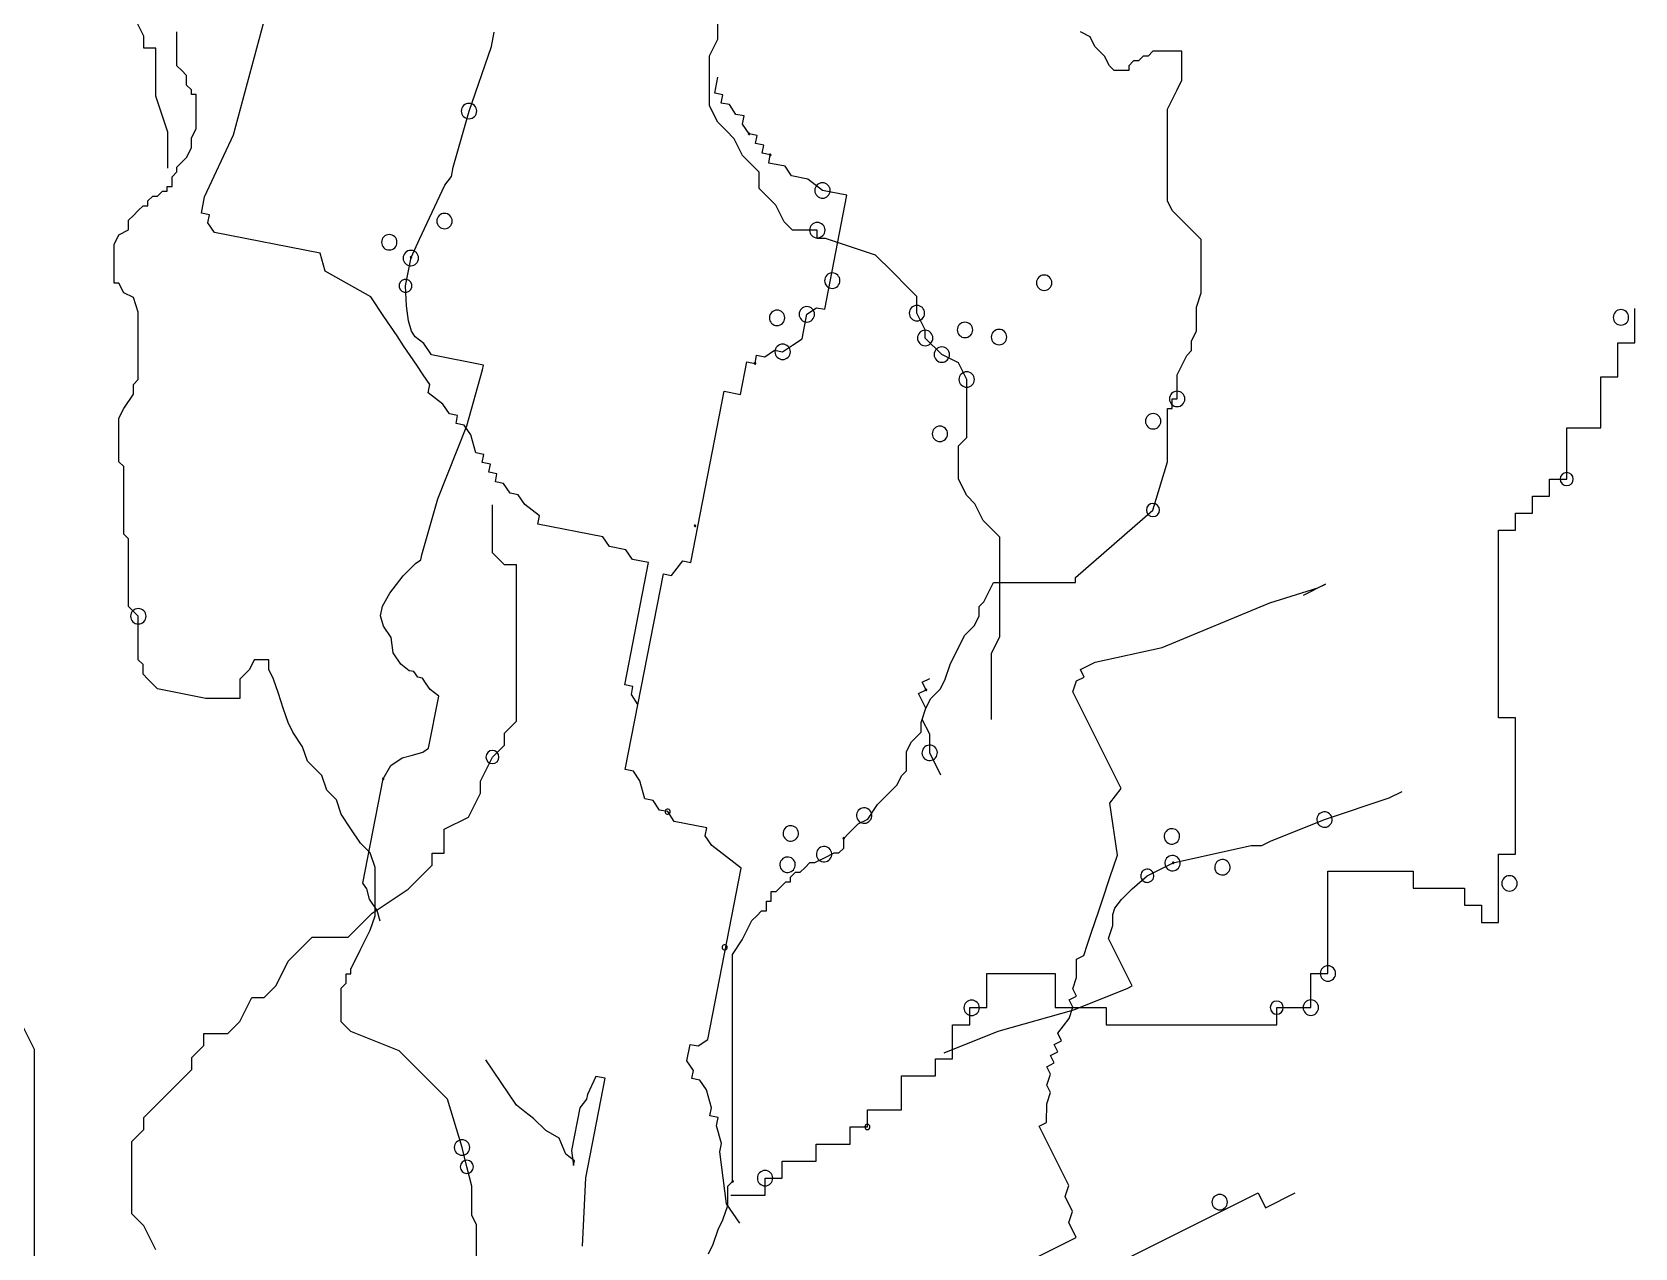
# Model space of a CAD drawing. Header units: millimetres. Extents: x 12377 to 30673, y 89761 to 101952.
# Drawn here: x 27219.1 to 27668.1, y 95134.6 to 95475 of the extents above; entities that cross this region are included whole.
import ezdxf

# ---------------------------------------------------------------- set-up
doc = ezdxf.new("R2010")
doc.units = ezdxf.units.MM

# ---------------------------------------------------------------- blocks, each defined once
blk = doc.blocks.new('A$C74BE30CA')
for p, q in [((600.26, 1830.56), (593.25, 1844.58)), ((935.17, 1828.66), (935.17, 1843.17)), ((652.6, 1772.94), (670.32, 1838.57)), ((600.26, 1823.55), (600.26, 1830.56)), ((619.62, 1813.28), (619.62, 1833)), ((790.05, 1786.81), (803.13, 1824.48)), ((803.13, 1824.48), (804.75, 1832.78)), ((930.33, 1818.98), (935.17, 1828.66)), ((1152.52, 1830.18), (1146.88, 1833)), ((1155.34, 1824.55), (1152.52, 1830.18)), ((1160.98, 1818.92), (1155.34, 1824.55)), ((607.28, 1823.55), (600.26, 1823.55)), ((607.28, 1795.51), (607.28, 1823.55)), ((930.33, 1789.94), (930.33, 1818.98)), ((1163.8, 1813.28), (1160.98, 1818.92)), ((1177.9, 1816.1), (1175.08, 1813.28)), ((1180.72, 1816.1), (1177.9, 1816.1)), ((1183.54, 1818.92), (1180.72, 1816.1)), ((1186.36, 1818.92), (1183.54, 1818.92)), ((1189.17, 1821.73), (1186.36, 1818.92)), ((1206.09, 1821.73), (1189.17, 1821.73)), ((1206.09, 1804.83), (1206.09, 1821.73)), ((622.44, 1810.46), (619.62, 1813.28)), ((625.26, 1807.65), (622.44, 1810.46)), ((625.26, 1802.01), (625.26, 1807.65)), ((933.43, 1797.17), (935.29, 1806.68)), ((1166.62, 1810.46), (1163.8, 1813.28)), ((1175.08, 1810.46), (1166.62, 1810.46)), ((1175.08, 1813.28), (1175.08, 1810.46)), ((628.08, 1799.19), (625.26, 1802.01)), ((628.08, 1796.38), (628.08, 1799.19)), ((630.9, 1796.38), (628.08, 1796.38)), ((630.9, 1776.66), (630.9, 1796.38)), ((938.18, 1796.25), (933.43, 1797.17)), ((937.26, 1791.49), (938.18, 1796.25)), ((1197.63, 1787.93), (1203.27, 1799.19)), ((1203.27, 1799.19), (1206.09, 1804.83)), ((614.29, 1774.48), (607.28, 1795.51)), ((780.81, 1754.14), (790.05, 1786.81)), ((935.17, 1780.26), (930.33, 1789.94)), ((942.01, 1790.57), (937.26, 1791.49)), ((945.83, 1784.89), (942.01, 1790.57)), ((1197.63, 1734.4), (1197.63, 1787.93)), ((940.02, 1775.42), (935.17, 1780.26)), ((950.58, 1783.96), (945.83, 1784.89)), ((949.65, 1779.21), (950.58, 1783.96)), ((953.48, 1773.53), (949.65, 1779.21)), ((614.29, 1753.46), (614.29, 1774.48)), ((628.08, 1771.02), (630.9, 1776.66)), ((628.08, 1765.39), (628.08, 1771.02)), ((635.69, 1736.76), (652.6, 1772.94)), ((944.86, 1770.58), (940.02, 1775.42)), ((949.7, 1760.9), (944.86, 1770.58)), ((958.23, 1772.6), (953.48, 1773.53)), ((957.3, 1767.85), (958.23, 1772.6)), ((622.44, 1756.94), (625.26, 1759.75)), ((625.26, 1759.75), (628.08, 1765.39)), ((959.39, 1751.22), (949.7, 1760.9)), ((962.05, 1766.92), (957.3, 1767.85)), ((961.13, 1762.17), (962.05, 1766.92)), ((965.88, 1761.24), (961.13, 1762.17)), ((964.95, 1756.49), (965.88, 1761.24)), ((616.8, 1748.48), (619.62, 1751.3)), ((619.62, 1754.12), (622.44, 1756.94)), ((619.62, 1751.3), (619.62, 1754.12)), ((779.73, 1748.6), (780.81, 1754.14)), ((959.39, 1741.55), (959.39, 1751.22)), ((974.45, 1754.64), (964.95, 1756.49)), ((978.27, 1748.96), (974.45, 1754.64)), ((608.34, 1737.21), (611.16, 1740.03)), ((611.16, 1740.03), (613.98, 1740.03)), ((613.98, 1740.03), (613.98, 1742.85)), ((613.98, 1742.85), (616.8, 1742.85)), ((616.8, 1742.85), (616.8, 1748.48)), ((761.12, 1712.01), (775.89, 1743.6)), ((775.89, 1743.6), (779.73, 1748.6)), ((969.08, 1731.87), (959.39, 1741.55)), ((987.77, 1747.11), (978.27, 1748.96)), ((996.35, 1740.5), (987.77, 1747.11)), ((1010.6, 1737.72), (996.35, 1740.5)), ((597.06, 1728.76), (599.88, 1731.58)), ((599.88, 1731.58), (602.7, 1731.58)), ((602.7, 1734.4), (605.52, 1737.21)), ((602.7, 1731.58), (602.7, 1734.4)), ((605.52, 1737.21), (608.34, 1737.21)), ((633.84, 1727.25), (635.69, 1736.76)), ((973.92, 1722.19), (969.08, 1731.87)), ((997.63, 1671.17), (1010.6, 1737.72)), ((1200.45, 1728.76), (1197.63, 1734.4)), ((591.42, 1723.13), (594.24, 1725.95)), ((591.42, 1717.49), (591.42, 1723.13)), ((594.24, 1725.95), (597.06, 1728.76)), ((638.59, 1726.32), (633.84, 1727.25)), ((637.66, 1721.57), (638.59, 1726.32)), ((641.49, 1715.89), (637.66, 1721.57)), ((978.76, 1717.35), (973.92, 1722.19)), ((1208.91, 1720.31), (1200.45, 1728.76)), ((582.96, 1709.04), (585.78, 1714.68)), ((585.78, 1714.68), (591.42, 1717.49)), ((703.24, 1703.86), (641.49, 1715.89)), ((756.2, 1701.48), (761.12, 1712.01)), ((993.3, 1717.35), (978.76, 1717.35)), ((993.3, 1712.51), (993.3, 1717.35)), ((998.14, 1712.51), (993.3, 1712.51)), ((1027.2, 1702.83), (998.14, 1712.51)), ((1217.37, 1711.86), (1208.91, 1720.31)), ((1217.37, 1680.87), (1217.37, 1711.86)), ((582.96, 1686.5), (582.96, 1709.04)), ((706.14, 1693.42), (703.24, 1703.86)), ((1036.89, 1693.15), (1027.2, 1702.83)), ((732.79, 1678.36), (706.14, 1693.42)), ((752.97, 1684.87), (756.2, 1701.48)), ((1046.57, 1683.47), (1036.89, 1693.15)), ((585.78, 1686.5), (582.96, 1686.5)), ((588.6, 1680.87), (585.78, 1686.5)), ((753.57, 1673.27), (752.97, 1684.87)), ((594.24, 1678.05), (588.6, 1680.87)), ((597.06, 1669.6), (594.24, 1678.05)), ((740.43, 1667), (732.79, 1678.36)), ((1051.42, 1678.63), (1046.57, 1683.47)), ((1051.42, 1668.95), (1051.42, 1678.63)), ((1214.55, 1672.42), (1217.37, 1680.87)), ((597.06, 1630.16), (597.06, 1669.6)), ((748.08, 1655.64), (740.43, 1667)), ((754.72, 1664.42), (753.57, 1673.27)), ((984.42, 1654), (987.2, 1668.26)), ((987.2, 1668.26), (992.88, 1672.09)), ((992.88, 1672.09), (997.63, 1671.17)), ((1056.26, 1659.27), (1051.42, 1668.95)), ((1214.55, 1658.33), (1214.55, 1672.42)), ((1470.44, 1651.7), (1470.44, 1671.59)), ((756.41, 1658.35), (754.72, 1664.42)), ((758.63, 1655.04), (756.41, 1658.35)), ((1056.26, 1654.43), (1056.26, 1659.27)), ((1211.73, 1652.7), (1214.55, 1658.33)), ((751.9, 1649.96), (748.08, 1655.64)), ((759.55, 1638.6), (751.9, 1649.96)), ((763.63, 1651.2), (758.63, 1655.04)), ((768.08, 1644.59), (763.63, 1651.2)), ((962.64, 1643.44), (968.32, 1647.27)), ((968.32, 1647.27), (973.07, 1646.35)), ((973.07, 1646.35), (978.75, 1650.17)), ((978.75, 1650.17), (984.42, 1654)), ((1065.95, 1644.76), (1056.26, 1654.43)), ((1208.91, 1644.24), (1211.73, 1647.06)), ((1211.73, 1647.06), (1211.73, 1652.7)), ((1460.49, 1651.7), (1470.44, 1651.7)), ((1460.49, 1631.81), (1460.49, 1651.7)), ((763.38, 1632.92), (759.55, 1638.6)), ((798.5, 1638.66), (768.08, 1644.59)), ((797.96, 1635.89), (798.5, 1638.66)), ((948.51, 1621.52), (952.22, 1640.54)), ((952.22, 1640.54), (956.97, 1639.61)), ((956.97, 1639.61), (957.89, 1644.37)), ((957.89, 1644.37), (962.64, 1643.44)), ((1075.63, 1639.92), (1065.95, 1644.76)), ((1080.48, 1630.24), (1075.63, 1639.92)), ((1203.27, 1632.97), (1208.91, 1644.24)), ((594.24, 1627.34), (597.06, 1630.16)), ((767.2, 1627.24), (763.38, 1632.92)), ((788.72, 1603.22), (797.96, 1635.89)), ((1080.48, 1596.36), (1080.48, 1630.24)), ((1203.27, 1618.89), (1203.27, 1632.97)), ((1450.53, 1631.81), (1460.49, 1631.81)), ((1450.53, 1601.98), (1450.53, 1631.81)), ((588.6, 1613.25), (594.24, 1621.71)), ((594.24, 1621.71), (594.24, 1627.34)), ((766.27, 1622.49), (767.2, 1627.24)), ((774.85, 1615.88), (766.27, 1622.49)), ((919.56, 1523.54), (939.01, 1623.37)), ((939.01, 1623.37), (948.51, 1621.52)), ((1200.45, 1618.89), (1203.27, 1618.89)), ((1200.45, 1613.25), (1200.45, 1618.89)), ((585.78, 1607.62), (588.6, 1613.25)), ((778.67, 1610.21), (774.85, 1615.88)), ((783.42, 1609.28), (778.67, 1610.21)), ((782.5, 1604.53), (783.42, 1609.28)), ((1197.63, 1613.25), (1200.45, 1613.25)), ((1197.63, 1582.26), (1197.63, 1613.25)), ((585.78, 1582.26), (585.78, 1607.62)), ((771.8, 1560.56), (788.72, 1603.22)), ((787.25, 1603.6), (782.5, 1604.53)), ((791.07, 1597.92), (787.25, 1603.6)), ((1430.63, 1601.98), (1450.53, 1601.98)), ((1430.63, 1572.14), (1430.63, 1601.98)), ((793.97, 1587.49), (791.07, 1597.92)), ((1075.63, 1591.52), (1080.48, 1596.36)), ((1075.63, 1572.16), (1075.63, 1591.52)), ((588.6, 1579.45), (585.78, 1582.26)), ((798.72, 1586.56), (793.97, 1587.49)), ((797.79, 1581.81), (798.72, 1586.56)), ((802.54, 1580.88), (797.79, 1581.81)), ((801.61, 1576.13), (802.54, 1580.88)), ((1189.17, 1554.09), (1197.63, 1582.26)), ((588.6, 1540), (588.6, 1579.45)), ((806.36, 1575.2), (801.61, 1576.13)), ((805.44, 1570.45), (806.36, 1575.2)), ((1080.48, 1562.49), (1075.63, 1572.16)), ((1420.67, 1572.14), (1430.63, 1572.14)), ((1420.67, 1562.19), (1420.67, 1572.14)), ((810.19, 1569.52), (805.44, 1570.45)), ((814.01, 1563.84), (810.19, 1569.52)), ((818.76, 1562.92), (814.01, 1563.84)), ((822.59, 1557.24), (818.76, 1562.92)), ((1085.32, 1557.65), (1080.48, 1562.49)), ((1410.72, 1562.19), (1420.67, 1562.19)), ((1410.72, 1552.25), (1410.72, 1562.19)), ((762.56, 1527.88), (771.8, 1560.56)), ((803.7, 1529.16), (803.7, 1557.19)), ((831.16, 1550.63), (822.59, 1557.24)), ((1090.16, 1547.97), (1085.32, 1557.65)), ((1144.06, 1514.65), (1189.17, 1554.09)), ((830.23, 1545.88), (831.16, 1550.63)), ((868.23, 1538.47), (830.23, 1545.88)), ((1099.85, 1538.29), (1090.16, 1547.97)), ((1400.76, 1552.25), (1410.72, 1552.25)), ((1400.76, 1542.3), (1400.76, 1552.25)), ((591.42, 1537.19), (588.6, 1540)), ((591.42, 1497.75), (591.42, 1537.19)), ((872.06, 1532.79), (868.23, 1538.47)), ((1099.85, 1480.21), (1099.85, 1538.29)), ((1390.81, 1542.3), (1400.76, 1542.3)), ((1390.81, 1432.9), (1390.81, 1542.3)), ((758.72, 1522.89), (762.02, 1525.12)), ((762.02, 1525.12), (762.56, 1527.88)), ((810.72, 1522.15), (803.7, 1529.16)), ((881.56, 1530.94), (872.06, 1532.79)), ((885.38, 1525.26), (881.56, 1530.94)), ((894.88, 1523.41), (885.38, 1525.26)), ((743.88, 1505.67), (751.57, 1515.66)), ((751.57, 1515.66), (758.72, 1522.89)), ((817.73, 1522.15), (810.72, 1522.15)), ((817.73, 1431.02), (817.73, 1522.15)), ((880.99, 1452.1), (894.88, 1523.41)), ((881.23, 1402.71), (903.46, 1516.81)), ((903.46, 1516.81), (908.21, 1515.88)), ((908.21, 1515.88), (914.81, 1524.46)), ((914.81, 1524.46), (919.56, 1523.54)), ((1090.49, 1500.56), (1096.13, 1511.83)), ((1096.13, 1511.83), (1144.06, 1511.83)), ((1144.06, 1511.83), (1144.06, 1514.65)), ((1257.29, 1499.96), (1285.45, 1508.62)), ((1289.78, 1510.78), (1276.78, 1504.29)), ((1285.45, 1508.62), (1289.78, 1510.78)), ((594.24, 1494.93), (591.42, 1497.75)), ((738.42, 1492.37), (739.5, 1497.91)), ((739.5, 1497.91), (743.88, 1505.67)), ((1087.67, 1497.75), (1090.49, 1500.56)), ((1087.67, 1492.11), (1087.67, 1497.75)), ((1194.46, 1473.99), (1257.29, 1499.96)), ((597.06, 1492.11), (594.24, 1494.93)), ((597.06, 1466.76), (597.06, 1492.11)), ((740.11, 1486.3), (738.42, 1492.37)), ((1084.85, 1486.48), (1087.67, 1492.11)), ((744.56, 1479.68), (740.11, 1486.3)), ((745.71, 1470.84), (744.56, 1479.68)), ((1070.75, 1463.94), (1079.21, 1480.84)), ((1079.21, 1480.84), (1084.85, 1486.48)), ((1095.01, 1470.54), (1099.85, 1480.21)), ((750.16, 1464.23), (745.71, 1470.84)), ((1095.01, 1431.82), (1095.01, 1470.54)), ((1155.48, 1465.33), (1194.46, 1473.99)), ((599.88, 1463.94), (597.06, 1466.76)), ((599.88, 1458.3), (599.88, 1463.94)), ((661.91, 1461.12), (656.27, 1455.49)), ((664.73, 1466.76), (661.91, 1461.12)), ((673.19, 1466.76), (664.73, 1466.76)), ((673.19, 1461.12), (673.19, 1466.76)), ((676.01, 1455.49), (673.19, 1461.12)), ((755.15, 1460.38), (750.16, 1464.23)), ((757.91, 1459.85), (755.15, 1460.38)), ((760.14, 1456.54), (757.91, 1459.85)), ((1067.93, 1455.49), (1070.75, 1463.94)), ((1146.81, 1461), (1155.48, 1465.33)), ((1148.97, 1456.67), (1146.81, 1461)), ((602.7, 1455.49), (599.88, 1458.3)), ((608.34, 1449.85), (602.7, 1455.49)), ((656.27, 1455.49), (656.27, 1444.22)), ((678.83, 1447.03), (676.01, 1455.49)), ((762.91, 1456), (760.14, 1456.54)), ((765.13, 1452.69), (762.91, 1456)), ((767.36, 1449.39), (765.13, 1452.69)), ((885.74, 1451.18), (880.99, 1452.1)), ((884.81, 1446.42), (885.74, 1451.18)), ((1054.57, 1453.58), (1058.9, 1455.74)), ((1056.73, 1449.25), (1054.57, 1453.58)), ((1065.11, 1449.85), (1067.93, 1455.49)), ((1142.47, 1448.01), (1144.64, 1454.51)), ((1144.64, 1454.51), (1148.97, 1456.67)), ((636.53, 1444.22), (608.34, 1449.85)), ((656.27, 1444.22), (636.53, 1444.22)), ((681.65, 1438.58), (678.83, 1447.03)), ((766.42, 1415.1), (772.35, 1445.54)), ((772.35, 1445.54), (767.36, 1449.39)), ((888.64, 1440.74), (884.81, 1446.42)), ((1052.4, 1447.08), (1056.73, 1449.25)), ((1056.72, 1438.42), (1052.4, 1447.08)), ((1056.65, 1438.58), (1059.47, 1444.22)), ((1059.47, 1444.22), (1065.11, 1449.85)), ((1170.59, 1391.73), (1142.47, 1448.01)), ((684.47, 1430.13), (681.65, 1438.58)), ((1053.83, 1430.13), (1056.65, 1438.58)), ((1054.55, 1431.93), (1056.72, 1438.42)), ((1058.88, 1423.27), (1054.55, 1431.93)), ((1400.76, 1432.9), (1390.81, 1432.9)), ((1400.76, 1353.34), (1400.76, 1432.9)), ((687.29, 1424.5), (684.47, 1430.13)), ((692.93, 1416.04), (687.29, 1424.5)), ((810.72, 1424.02), (817.73, 1431.02)), ((810.72, 1417.01), (810.72, 1424.02)), ((1048.2, 1418.86), (1053.83, 1424.5)), ((1053.83, 1424.5), (1053.83, 1430.13)), ((1058.87, 1412.45), (1058.88, 1423.27)), ((695.75, 1407.59), (692.93, 1416.04)), ((757.04, 1411.18), (763.11, 1412.87)), ((763.11, 1412.87), (766.42, 1415.1)), ((803.7, 1410), (810.72, 1417.01)), ((1045.38, 1413.23), (1048.2, 1418.86)), ((1045.38, 1401.96), (1045.38, 1413.23)), ((1065.36, 1399.46), (1058.87, 1412.45)), ((704.2, 1399.14), (695.75, 1407.59)), ((739.98, 1397.27), (744.36, 1405.03)), ((744.36, 1405.03), (750.97, 1409.49)), ((750.97, 1409.49), (757.04, 1411.18)), ((796.69, 1395.98), (803.7, 1410)), ((707.02, 1390.69), (704.2, 1399.14)), ((728.12, 1336.38), (739.98, 1397.27)), ((796.69, 1388.97), (796.69, 1395.98)), ((885.98, 1401.78), (881.23, 1402.71)), ((889.8, 1396.1), (885.98, 1401.78)), ((892.7, 1385.67), (889.8, 1396.1)), ((1039.74, 1393.51), (1042.56, 1399.14)), ((1042.56, 1399.14), (1045.38, 1401.96)), ((712.66, 1385.05), (707.02, 1390.69)), ((715.48, 1376.6), (712.66, 1385.05)), ((789.67, 1374.95), (796.69, 1388.97)), ((897.45, 1384.74), (892.7, 1385.67)), ((901.27, 1379.07), (897.45, 1384.74)), ((1028.46, 1382.24), (1039.74, 1393.51)), ((1164.08, 1383.07), (1170.59, 1391.73)), ((1289.26, 1373.51), (1327.1, 1386.11)), ((1327.1, 1386.11), (1334.66, 1389.89)), ((721.12, 1368.15), (715.48, 1376.6)), ((906.02, 1378.14), (901.27, 1379.07)), ((909.84, 1372.46), (906.02, 1378.14)), ((1022.82, 1373.78), (1028.46, 1382.24)), ((1168.39, 1352.77), (1164.08, 1383.07)), ((726.76, 1359.7), (721.12, 1368.15)), ((775.64, 1367.94), (789.67, 1374.95)), ((775.64, 1353.92), (775.64, 1367.94)), ((928.84, 1368.76), (909.84, 1372.46)), ((927.92, 1364), (928.84, 1368.76)), ((1011.54, 1365.33), (1017.18, 1370.97)), ((1017.18, 1370.97), (1022.82, 1373.78)), ((1257.74, 1360.91), (1289.26, 1373.51)), ((732.4, 1354.06), (726.76, 1359.7)), ((931.74, 1358.32), (927.92, 1364)), ((940.32, 1351.72), (931.74, 1358.32)), ((1005.9, 1354.06), (1008.72, 1356.88)), ((1008.72, 1362.52), (1011.54, 1365.33)), ((1008.72, 1356.88), (1008.72, 1362.52)), ((1212.34, 1350.83), (1246.39, 1358.39)), ((1246.39, 1358.39), (1252.69, 1358.39)), ((1252.69, 1358.39), (1257.74, 1360.91)), ((735.22, 1345.61), (732.4, 1354.06)), ((768.63, 1353.92), (775.64, 1353.92)), ((768.63, 1346.91), (768.63, 1353.92)), ((948.89, 1345.11), (940.32, 1351.72)), ((986.16, 1345.61), (988.98, 1348.43)), ((988.98, 1348.43), (991.8, 1348.43)), ((991.8, 1348.43), (997.44, 1351.25)), ((997.44, 1351.25), (1003.08, 1354.06)), ((1003.08, 1354.06), (1005.9, 1354.06)), ((1164.05, 1339.78), (1168.39, 1352.77)), ((1185.86, 1340.74), (1201, 1348.31)), ((1201, 1348.31), (1212.34, 1350.83)), ((1390.81, 1353.34), (1400.76, 1353.34)), ((1390.81, 1313.56), (1390.81, 1353.34)), ((735.22, 1317.44), (735.22, 1345.61)), ((754.6, 1332.89), (761.61, 1339.9)), ((761.61, 1339.9), (768.63, 1346.91)), ((929.44, 1245.28), (948.89, 1345.11)), ((977.71, 1339.98), (980.52, 1342.79)), ((977.71, 1337.16), (977.71, 1339.98)), ((980.52, 1342.79), (983.34, 1342.79)), ((983.34, 1342.79), (986.16, 1345.61)), ((1159.71, 1326.79), (1164.05, 1339.78)), ((1177.03, 1333.18), (1185.86, 1340.74)), ((1291.27, 1343.39), (1341.04, 1343.39)), ((1291.27, 1283.72), (1291.27, 1343.39)), ((1341.04, 1343.39), (1341.04, 1333.45)), ((730.34, 1333.08), (728.12, 1336.38)), ((732.03, 1327), (730.34, 1333.08)), ((733.55, 1318.87), (754.6, 1332.89)), ((966.43, 1331.53), (969.25, 1331.53)), ((966.43, 1325.89), (966.43, 1331.53)), ((969.25, 1331.53), (974.89, 1337.16)), ((974.89, 1337.16), (977.71, 1337.16)), ((1170.72, 1326.88), (1177.03, 1333.18)), ((1341.04, 1333.45), (1370.9, 1333.45)), ((1370.9, 1333.45), (1370.9, 1323.5)), ((736.48, 1320.39), (732.03, 1327)), ((738.17, 1314.32), (736.48, 1320.39)), ((957.97, 1317.44), (960.79, 1320.26)), ((960.79, 1320.26), (963.61, 1320.26)), ((963.61, 1325.89), (966.43, 1325.89)), ((963.61, 1320.26), (963.61, 1325.89)), ((1153.2, 1307.31), (1157.54, 1320.3)), ((1157.54, 1320.3), (1159.71, 1326.79)), ((1165.67, 1318.06), (1166.94, 1321.84)), ((1166.94, 1321.84), (1170.72, 1326.88)), ((1370.9, 1323.5), (1380.86, 1323.5)), ((1380.86, 1323.5), (1380.86, 1313.56)), ((719.52, 1304.86), (733.55, 1318.87)), ((732.4, 1308.99), (735.22, 1317.44)), ((949.51, 1303.35), (955.15, 1314.62)), ((955.15, 1314.62), (957.97, 1317.44)), ((1163.14, 1304.2), (1165.67, 1311.76)), ((1165.67, 1311.76), (1165.67, 1318.06)), ((1380.86, 1313.56), (1390.81, 1313.56)), ((684.45, 1290.84), (698.48, 1304.86)), ((698.48, 1304.86), (719.52, 1304.86)), ((726.76, 1297.72), (732.4, 1308.99)), ((943.87, 1294.9), (949.51, 1303.35)), ((1148.86, 1294.32), (1151.03, 1300.82)), ((1151.03, 1300.82), (1153.2, 1307.31)), ((1176.99, 1276.48), (1163.14, 1304.2)), ((721.12, 1286.45), (723.94, 1292.08)), ((723.94, 1292.08), (726.76, 1297.72)), ((943.87, 1162.49), (943.87, 1294.9)), ((1144.52, 1281.34), (1144.53, 1292.16)), ((1144.53, 1292.16), (1148.86, 1294.32)), ((536.45, 1239.31), (514.76, 1282.67)), ((677.43, 1276.82), (684.45, 1290.84)), ((718.3, 1283.63), (721.12, 1283.63)), ((718.3, 1278), (718.3, 1283.63)), ((721.12, 1283.63), (721.12, 1286.45)), ((1092.2, 1283.72), (1132.02, 1283.72)), ((1092.2, 1263.83), (1092.2, 1283.72)), ((1132.02, 1283.72), (1132.02, 1263.83)), ((1281.32, 1283.72), (1291.27, 1283.72)), ((1281.32, 1263.83), (1281.32, 1283.72)), ((670.42, 1269.81), (677.43, 1276.82)), ((715.48, 1275.18), (718.3, 1278)), ((715.48, 1255.46), (715.48, 1275.18)), ((1142.35, 1274.84), (1144.52, 1281.34)), ((1144.52, 1270.51), (1142.35, 1274.84)), ((1142.94, 1262.62), (1174.47, 1275.22)), ((1174.47, 1275.22), (1176.99, 1276.48)), ((656.39, 1255.79), (663.4, 1269.81)), ((663.4, 1269.81), (670.42, 1269.81)), ((1082.25, 1263.83), (1092.2, 1263.83)), ((1082.25, 1253.88), (1082.25, 1263.83)), ((1132.02, 1263.83), (1161.88, 1263.83)), ((1140.18, 1268.35), (1144.52, 1270.51)), ((1142.35, 1264.02), (1140.18, 1268.35)), ((1140.18, 1257.52), (1142.35, 1264.02)), ((1161.88, 1263.83), (1161.88, 1253.88)), ((1261.41, 1263.83), (1281.32, 1263.83)), ((1261.41, 1253.88), (1261.41, 1263.83)), ((649.37, 1248.78), (656.39, 1255.79)), ((721.12, 1249.82), (715.48, 1255.46)), ((1072.29, 1253.88), (1082.25, 1253.88)), ((1072.29, 1233.99), (1072.29, 1253.88)), ((1098.81, 1250.02), (1142.94, 1262.62)), ((1133.67, 1248.87), (1140.18, 1257.52)), ((1161.88, 1253.88), (1261.41, 1253.88)), ((635.34, 1248.78), (649.37, 1248.78)), ((635.34, 1241.77), (635.34, 1248.78)), ((749.32, 1238.56), (721.12, 1249.82)), ((923.76, 1241.45), (929.44, 1245.28)), ((1067.28, 1237.42), (1098.81, 1250.02)), ((1131.5, 1242.37), (1135.84, 1244.54)), ((1135.84, 1244.54), (1133.67, 1248.87)), ((536.45, 1033.37), (536.45, 1239.31)), ((628.32, 1234.76), (635.34, 1241.77)), ((628.32, 1227.75), (628.32, 1234.76)), ((777.51, 1210.38), (749.32, 1238.56)), ((917.16, 1232.87), (919.01, 1242.38)), ((919.01, 1242.38), (923.76, 1241.45)), ((1129.33, 1235.88), (1133.67, 1238.04)), ((1131.49, 1231.55), (1129.33, 1235.88)), ((1133.67, 1238.04), (1131.5, 1242.37)), ((621.31, 1220.74), (628.32, 1227.75)), ((804.34, 1226.74), (799.89, 1233.35)), ((808.79, 1220.12), (804.34, 1226.74)), ((920.98, 1227.19), (917.16, 1232.87)), ((920.06, 1222.43), (920.98, 1227.19)), ((1062.34, 1233.99), (1072.29, 1233.99)), ((1062.34, 1224.05), (1062.34, 1233.99)), ((1127.16, 1229.38), (1131.49, 1231.55)), ((1129.32, 1225.06), (1127.16, 1229.38)), ((614.29, 1213.73), (621.31, 1220.74)), ((813.25, 1213.51), (808.79, 1220.12)), ((858.24, 1164.53), (869.56, 1222.65)), ((864.03, 1223.72), (859.11, 1213.19)), ((869.56, 1222.65), (864.03, 1223.72)), ((924.81, 1221.51), (920.06, 1222.43)), ((928.63, 1215.83), (924.81, 1221.51)), ((1042.43, 1204.16), (1042.43, 1224.05)), ((1042.43, 1224.05), (1062.34, 1224.05)), ((1127.15, 1218.56), (1129.32, 1225.06)), ((1129.32, 1214.23), (1127.15, 1218.56)), ((600.26, 1199.71), (607.28, 1206.72)), ((607.28, 1206.72), (614.29, 1213.73)), ((785.97, 1182.21), (777.51, 1210.38)), ((817.7, 1206.9), (813.25, 1213.51)), ((822.69, 1203.05), (817.7, 1206.9)), ((858.57, 1210.42), (854.72, 1205.43)), ((859.11, 1213.19), (858.57, 1210.42)), ((931.53, 1205.39), (928.63, 1215.83)), ((1127.14, 1196.91), (1127.15, 1207.74)), ((1127.15, 1207.74), (1129.32, 1214.23)), ((600.26, 1192.71), (600.26, 1199.71)), ((827.68, 1199.21), (822.69, 1203.05)), ((834.9, 1192.06), (827.68, 1199.21)), ((854.72, 1205.43), (849.87, 1180.52)), ((930.6, 1200.64), (931.53, 1205.39)), ((935.35, 1199.71), (930.6, 1200.64)), ((934.42, 1194.96), (935.35, 1199.71)), ((1022.53, 1204.16), (1042.43, 1204.16)), ((1022.53, 1194.21), (1022.53, 1204.16)), ((593.25, 1185.7), (600.26, 1192.71)), ((842.65, 1187.67), (834.9, 1192.06)), ((937.32, 1184.53), (934.42, 1194.96)), ((1012.57, 1194.21), (1022.53, 1194.21)), ((1012.57, 1184.27), (1012.57, 1194.21)), ((1122.81, 1194.75), (1127.14, 1196.91)), ((1140.11, 1160.12), (1122.81, 1194.75)), ((593.25, 1143.64), (593.25, 1185.7)), ((788.79, 1170.94), (785.97, 1182.21)), ((846.57, 1178.29), (842.65, 1187.67)), ((849.87, 1180.52), (851.02, 1171.68)), ((936.4, 1179.77), (937.32, 1184.53)), ((940.34, 1149.4), (936.4, 1179.77)), ((992.67, 1184.27), (1012.57, 1184.27)), ((992.67, 1174.32), (992.67, 1184.27)), ((791.61, 1159.67), (788.79, 1170.94)), ((851.56, 1174.45), (846.57, 1178.29)), ((851.02, 1171.68), (851.56, 1174.45)), ((972.76, 1174.32), (992.67, 1174.32)), ((972.76, 1164.37), (972.76, 1174.32)), ((856.22, 1124.7), (858.24, 1164.53)), ((941.05, 1159.67), (943.87, 1162.49)), ((962.8, 1164.37), (972.76, 1164.37)), ((962.8, 1154.43), (962.8, 1164.37)), ((1137.94, 1153.62), (1140.11, 1160.12)), ((791.61, 1142.77), (791.61, 1159.67)), ((941.05, 1148.4), (941.05, 1159.67)), ((942.9, 1154.43), (962.8, 1154.43)), ((1142.27, 1144.96), (1137.94, 1153.62)), ((1159.57, 1110.33), (1250.56, 1155.79)), ((1250.56, 1155.79), (1254.88, 1147.13)), ((1254.88, 1147.13), (1272.22, 1155.79)), ((600.26, 1136.63), (593.25, 1143.64)), ((794.43, 1137.13), (791.61, 1142.77)), ((938.23, 1139.95), (941.05, 1148.4)), ((947.99, 1138.04), (940.34, 1149.4)), ((1140.1, 1138.47), (1142.27, 1144.96)), ((607.28, 1122.61), (600.26, 1136.63)), ((794.43, 1055.43), (794.43, 1137.13)), ((932.59, 1125.86), (935.41, 1134.32)), ((935.41, 1134.32), (938.23, 1139.95)), ((1144.42, 1129.81), (1140.1, 1138.47)), ((929.77, 1120.23), (932.59, 1125.86)), ((1079.43, 1097.34), (1144.42, 1129.81))]:
    blk.add_line(p, q)
for centre, radius, start, end in [((790.05, 1786.81), 4.5, 78.97418, 258.97418), ((790.05, 1786.81), 4.5, 258.97418, 78.97418), ((953.48, 1773.53), 0.45, 78.97418, 258.97418), ((953.48, 1773.53), 0.45, 258.97418, 78.97418), ((965.88, 1761.24), 0.45, 78.97418, 258.97418), ((965.88, 1761.24), 0.45, 78.97418, 258.97418), ((965.88, 1761.24), 0.45, 258.97418, 78.97418), ((965.88, 1761.24), 0.45, 258.97418, 78.97418), ((996.35, 1740.5), 4.5, 78.97418, 258.97418), ((996.35, 1740.5), 4.5, 258.97418, 78.97418), ((775.75, 1722.64), 4.5, 78.97418, 258.97418), ((775.75, 1722.64), 4.5, 258.97418, 78.97418), ((993.3, 1717.35), 4.5, 0, 180), ((743.51, 1710.27), 4.5, 78.97418, 258.97418), ((743.51, 1710.27), 4.5, 258.97418, 78.97418), ((993.3, 1717.35), 4.5, 180, 0), ((756.12, 1701.04), 4.5, 78.97418, 258.97418), ((756.12, 1701.04), 4.5, 258.97418, 78.97418), ((756.2, 1701.48), 0.45, 78.97418, 258.97418), ((756.2, 1701.48), 0.45, 258.97418, 78.97418), ((752.97, 1684.87), 3.84, 78.97418, 258.97418), ((752.97, 1684.87), 3.84, 258.97418, 78.97418), ((1002.02, 1687.88), 4.5, 78.97418, 258.97418), ((1002.02, 1687.88), 4.5, 258.97418, 78.97418), ((1125.7, 1686.65), 4.5, 0, 180), ((1125.7, 1686.65), 4.5, 180, 0), ((969.82, 1666.17), 4.5, 78.97418, 258.97418), ((969.82, 1666.17), 4.5, 258.97418, 78.97418), ((987.2, 1668.26), 4.5, 78.97418, 258.97418), ((987.2, 1668.26), 4.5, 258.97418, 78.97418), ((1051.42, 1668.95), 4.5, 0, 180), ((1051.42, 1668.95), 4.5, 180, 0), ((1462.28, 1666.47), 4.5, 0, 180), ((1462.28, 1666.47), 4.5, 180, 0), ((1056.26, 1654.43), 4.5, 0, 180), ((1079.48, 1659.15), 4.5, 0, 180), ((1079.48, 1659.15), 4.5, 180, 0), ((1099.35, 1654.97), 4.5, 0, 180), ((973.07, 1646.35), 4.5, 78.97418, 258.97418), ((973.07, 1646.35), 4.5, 258.97418, 78.97418), ((1056.26, 1654.43), 4.5, 180, 0), ((1065.95, 1644.76), 4.5, 0, 180), ((1099.35, 1654.97), 4.5, 180, 0), ((956.97, 1639.61), 0.45, 78.97418, 258.97418), ((956.97, 1639.61), 0.45, 78.97418, 258.97418), ((956.97, 1639.61), 0.45, 258.97418, 78.97418), ((956.97, 1639.61), 0.45, 258.97418, 78.97418), ((1065.95, 1644.76), 4.5, 180, 0), ((1080.48, 1630.24), 4.5, 0, 180), ((1080.48, 1630.24), 4.5, 0, 180), ((1080.48, 1630.24), 4.5, 0, 180), ((1080.48, 1630.24), 4.5, 180, 0), ((1080.48, 1630.24), 4.5, 180, 0), ((1080.48, 1630.24), 4.5, 180, 0), ((1203.27, 1618.89), 4.5, 0, 180), ((1203.27, 1618.89), 4.5, 180, 0), ((1189.3, 1605.86), 4.5, 0, 180), ((1064.84, 1598.54), 4.5, 0, 180), ((1189.3, 1605.86), 4.5, 180, 0), ((1064.84, 1598.54), 4.5, 180, 0), ((1430.63, 1572.14), 3.84, 0, 180), ((1430.63, 1572.14), 3.84, 180, 0), ((1189.17, 1554.09), 3.84, 0, 180), ((1189.17, 1554.09), 3.84, 180, 0), ((921.95, 1544.88), 0.45, 78.97418, 258.97418), ((921.95, 1544.88), 0.45, 258.97418, 78.97418), ((597.06, 1492.11), 4.5, 0, 180), ((597.06, 1492.11), 4.5, 180, 0), ((1056.73, 1449.25), 0.45, 26.54549, 206.54549), ((1056.73, 1449.25), 0.45, 26.54549, 206.54549), ((1056.73, 1449.25), 0.45, 206.54549, 26.54549), ((1056.73, 1449.25), 0.45, 206.54549, 26.54549), ((803.7, 1410), 3.84, 0, 180), ((1058.87, 1412.45), 4.5, 26.54549, 206.54549), ((1058.87, 1412.45), 4.5, 206.54549, 26.54549), ((803.7, 1410), 3.84, 180, 0), ((739.98, 1397.27), 0.45, 78.97418, 258.97418), ((739.98, 1397.27), 0.45, 258.97418, 78.97418), ((906.02, 1378.14), 1.5, 78.97418, 258.97418), ((906.02, 1378.14), 1.5, 258.97418, 78.97418), ((1020.62, 1375.87), 4.5, 26.54549, 206.54549), ((1020.62, 1375.87), 4.5, 206.54549, 26.54549), ((1289.26, 1373.51), 4.5, 26.54549, 206.54549), ((1289.26, 1373.51), 4.5, 206.54549, 26.54549), ((977.81, 1365.46), 4.5, 26.54549, 206.54549), ((977.81, 1365.46), 4.5, 206.54549, 26.54549), ((1200.22, 1363.72), 4.5, 26.54549, 206.54549), ((1200.22, 1363.72), 4.5, 206.54549, 26.54549), ((997.23, 1353.36), 4.5, 26.54549, 206.54549), ((1008.72, 1362.52), 0.45, 0, 180), ((1008.72, 1362.52), 0.45, 180, 0), ((975.94, 1347.19), 4.5, 26.54549, 206.54549), ((975.94, 1347.19), 4.5, 206.54549, 26.54549), ((997.23, 1353.36), 4.5, 206.54549, 26.54549), ((1200.59, 1348.1), 4.5, 26.54549, 206.54549), ((1200.59, 1348.1), 4.5, 206.54549, 26.54549), ((1201, 1348.31), 0.45, 26.54549, 206.54549), ((1201, 1348.31), 0.45, 206.54549, 26.54549), ((1229.69, 1345.72), 4.5, 26.54549, 206.54549), ((1229.69, 1345.72), 4.5, 206.54549, 26.54549), ((1185.86, 1340.74), 3.84, 26.54549, 206.54549), ((1185.86, 1340.74), 3.84, 206.54549, 26.54549), ((1397.25, 1336.28), 4.5, 0, 180), ((1397.25, 1336.28), 4.5, 180, 0), ((939.29, 1298.94), 1.5, 78.97418, 258.97418), ((939.29, 1298.94), 1.5, 258.97418, 78.97418), ((1291.27, 1283.72), 4.5, 0, 180), ((1291.27, 1283.72), 4.5, 180, 0), ((1083.36, 1263.69), 4.5, 0, 180), ((1083.36, 1263.69), 4.5, 180, 0), ((1261.41, 1263.83), 3.84, 0, 180), ((1261.41, 1263.83), 3.84, 180, 0), ((1281.32, 1263.83), 4.5, 0, 180), ((1281.32, 1263.83), 4.5, 180, 0), ((1022.53, 1194.21), 1.5, 0, 180), ((1022.53, 1194.21), 1.5, 180, 0), ((785.97, 1182.21), 4.5, 0, 180), ((785.97, 1182.21), 4.5, 180, 0), ((788.79, 1170.94), 3.84, 0, 180), ((788.79, 1170.94), 3.84, 180, 0), ((943.87, 1162.49), 0.45, 0, 180), ((943.87, 1162.49), 0.45, 180, 0), ((962.8, 1164.37), 4.5, 0, 180), ((962.8, 1164.37), 4.5, 180, 0), ((1228.11, 1150.38), 4.5, 0, 180), ((1228.11, 1150.38), 4.5, 180, 0)]:
    blk.add_arc(centre, radius, start, end)

msp = doc.modelspace()

# ---------------------------------------------------------------- block references
at = {"xscale": 0.48, "yscale": 0.48, "zscale": 0.48}
msp.add_blockref('A$C74BE30CA', (26962.27, 94595.21), dxfattribs=at)

doc.saveas('drawing.dxf')
